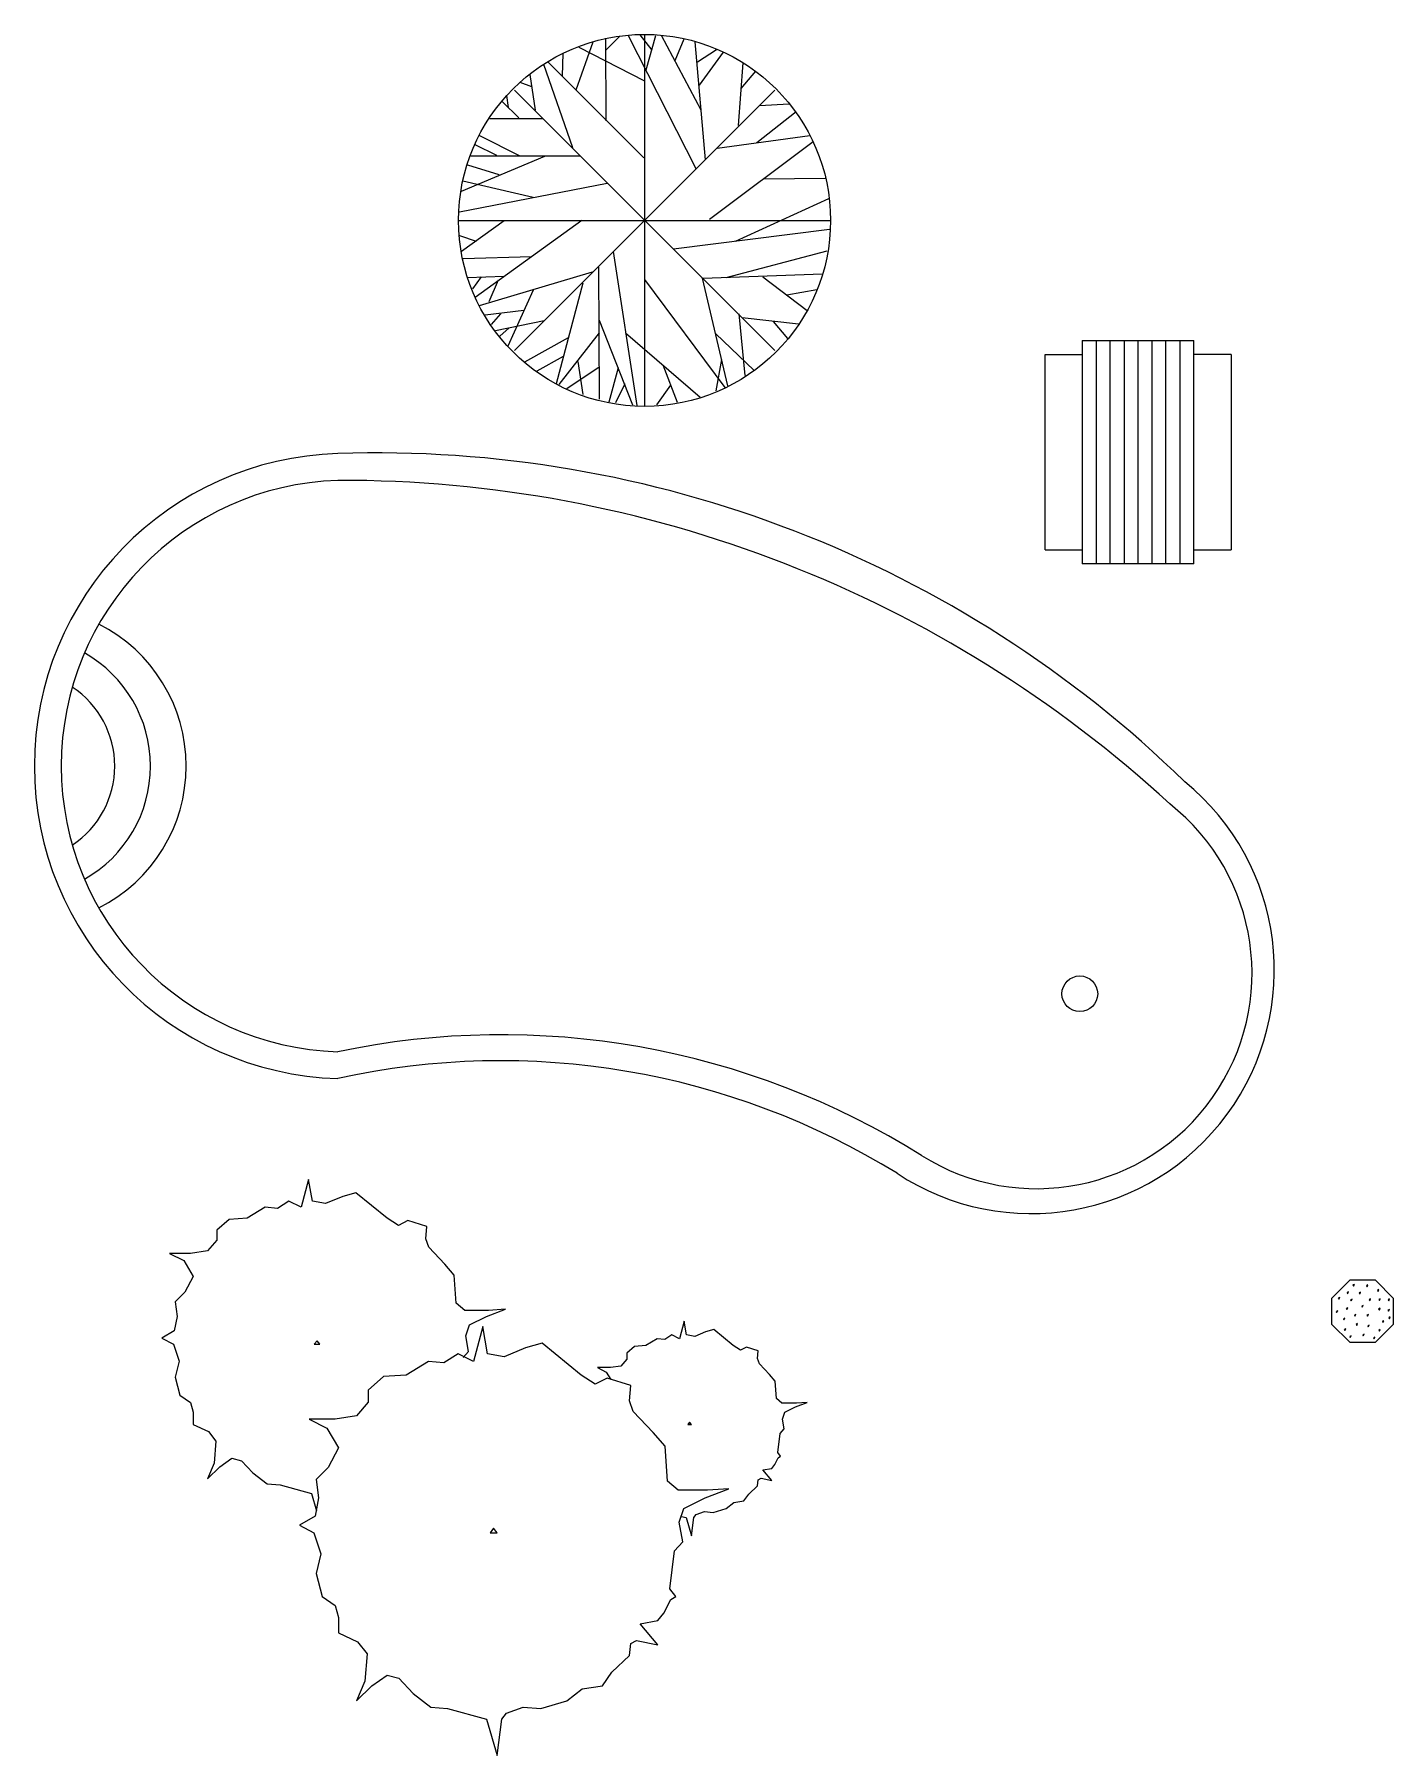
# Model space of a CAD drawing. Header units: metres. Extents: x 247 to 299.9, y 129.8 to 146.
# Drawn here: x 246.97 to 258.11, y 129.76 to 143.86 of the extents above; entities that cross this region are included whole.
import ezdxf

# ---------------------------------------------------------------- set-up
doc = ezdxf.new("R2010")
doc.units = ezdxf.units.M

# ---------------------------------------------------------------- blocks, each defined once
blk = doc.blocks.new('Picnic Table - plan')
for p, q in [((12, 67.5), (12, -4.5)), ((12, 67.5), (48, 67.5)), ((16.5, 67.5), (16.5, -4.5)), ((21, -4.5), (21, 67.5)), ((25.5, 67.5), (25.5, -4.5)), ((30, -4.5), (30, 67.5)), ((34.5, 67.5), (34.5, -4.5)), ((39, -4.5), (39, 67.5)), ((43.5, 67.5), (43.5, -4.5)), ((48, -4.5), (48, 67.5)), ((0, 0), (0, 63)), ((0, 63), (12, 63)), ((60, 63), (48, 63)), ((60, 63), (60, 0)), ((0, 0), (12, 0)), ((48, 0), (60, 0)), ((48, -4.5), (12, -4.5))]:
    blk.add_line(p, q)
blk = doc.blocks.new('Swimming Pool')
blk.add_circle((239.3, 27.34), 5.76)
for centre, radius, start, end in [((2.92, 100.8), 100.84, 91.6606, 268.3394), ((12.41, -171.71), 373.52, 45.7308, 91.9036), ((2.93, 100.8), 92.21, 91.8188, 268.1812), ((1.09, -201.28), 394.24, 47.3291, 90.1586), ((-100.22, 100.8), 51.26, 296.7711, 63.2277), ((-102.42, 100.8), 41.94, 299.5101, 60.5211), ((-102.53, 100.8), 30.53, 303.4315, 56.5415), ((223.57, 34.92), 78.47, 236.5667, 50.8262), ((225.36, 33.96), 69.48, 237.7372, 51.8319), ((52.71, -241.32), 255.45, 57.9507, 101.9089), ((52.53, -237.36), 243.1, 58.2839, 102.4795)]:
    blk.add_arc(centre, radius, start, end)
blk = doc.blocks.new('Tree - deciduous plan')
for p, q in [((-22.0458, 42.0753), (-16.5881, 57.6486)), ((-21.1656, 55.8436), (-0.0388, 45.0094)), ((-12.5388, 54.9406), (-7.9613, 59.4546)), ((-12.3627, 32.1443), (-12.5388, 58.7776)), ((-5.3205, 59.6806), (16.5105, 16.7963)), ((2.426, 54.9406), (-1.4472, 59.9056)), ((0, 59.9996), (0, -60)), ((0.4894, 48.6208), (3.6584, 59.6806)), ((18.2711, 35.5298), (5.419, 59.6806)), ((9.8203, 51.5549), (12.8133, 58.5516)), ((19.6795, 19.5047), (16.3344, 57.6486)), ((-32.6092, 50.4264), (-23.2782, 23.5674)), ((-31.2008, 51.1035), (-0.2149, 20.1818)), ((-26.4472, 46.5894), (-26.2712, 53.8116)), ((17.0387, 51.1035), (23.2006, 55.1666)), ((17.7429, 43.6552), (25.4894, 54.2636)), ((31.6513, 50.8778), (30.2429, 30.5643)), ((-40.1797, 44.558), (-36.4825, 43.2038)), ((-37.0107, 47.0408), (-35.25, 35.5298)), ((31.1232, 42.5267), (35.8767, 48.1693)), ((-43.8768, 36.4326), (-44.405, 40.2696)), ((42, 42), (-42, -42)), ((42, -42), (-42, 42)), ((-45.8134, 38.2383), (-40.5318, 33.0471)), ((36.2288, 25.1474), (48.9049, 35.0784)), ((37.1091, 37.1098), (46.6161, 37.5612)), ((-49.8627, 32.8214), (-32.7853, 32.8214)), ((-54.7923, 24.4702), (-47.75, 21.0847)), ((-53.2078, 27.4044), (-40.1797, 20.859)), ((54.3626, 25.3731), (20.9119, 0.3198)), ((23.3767, 23.3417), (53.3063, 27.4044)), ((-32.2571, 20.6333), (-59.1937, 9.348)), ((-57.081, 17.9248), (-47.0458, 14.7649)), ((-56.0247, 20.859), (-20.8134, 20.859)), ((-59.7219, 2.8025), (-12.0106, 12.0565)), ((-58.6656, 12.7336), (-35.9543, 7.5424)), ((38.5175, 13.4107), (58.2359, 13.6364)), ((29.3626, -6.6771), (59.4682, 7.091)), ((-54.6162, -24.7335), (-20.2853, 0.0941)), ((-60, 0), (60, 0)), ((-59.7219, -4.8714), (-54.2641, -6.6771)), ((-45.2853, -0.1316), (-59.0177, -10.0627)), ((9.2922, -9.1598), (59.6443, -2.8401)), ((-10.074, -10.0627), (-2.5036, -59.7178)), ((26.3697, -18.4138), (58.9401, -9.8369)), ((-58.4895, -12.3197), (-36.4825, -11.6426)), ((-53.2078, -27.442), (-16.7641, -16.6081)), ((-14.8275, -15.0282), (-14.6515, -57.6865)), ((-57.081, -18.4138), (-45.2853, -17.9624)), ((-52.6797, -18.188), (-55.4966, -22.0251)), ((-47.2219, -19.3166), (-50.2148, -26.3135)), ((-19.9331, -20.2194), (-28.5599, -52.721)), ((-0.0388, -19.0909), (25.8415, -53.8495)), ((18.6232, -18.6394), (26.7218, -53.3981)), ((18.7992, -18.6394), (57.3556, -17.2853)), ((38.1654, -18.188), (52.426, -29.0219)), ((-35.9543, -22.4765), (-44.0529, -40.5329)), ((45.9119, -24.0564), (55.595, -22.2508)), ((-38.9472, -29.0219), (-51.4472, -30.6018)), ((-46.5177, -30.1504), (-49.5106, -33.536)), ((-32.4331, -32.4075), (-48.1021, -35.5674)), ((-14.6515, -32.1818), (-3.912, -59.4922)), ((30.419, -30.1504), (32.3556, -50.0125)), ((31.4753, -31.279), (49.6091, -33.3103)), ((41.5105, -32.6332), (46.088, -38.0501)), ((-43.7008, -34.6645), (-46.6937, -37.373)), ((-24.6867, -37.8244), (-38.7712, -45.7241)), ((-14.6515, -36.2445), (-27.6797, -52.9467)), ((-6.2008, -36.2445), (17.919, -57.0094)), ((22.8485, -36.4702), (35.3485, -48.4326)), ((-26.2712, -43.9185), (-34.7219, -48.6583)), ((-14.6515, -47.3041), (-25.0388, -54.3009)), ((-21.5177, -45.4984), (-19.9331, -56.1065)), ((-8.4895, -47.5298), (-11.4825, -58.5893)), ((5.9471, -46.6269), (10.5246, -58.5893)), ((24.7852, -44.8213), (23.0246, -54.978)), ((-6.3768, -52.721), (-9.3698, -58.815)), ((8.4119, -53.1724), (3.8344, -59.4922))]:
    blk.add_line(p, q)
blk.add_circle((0, 0), 60)
blk = doc.blocks.new('Stepping Stone - hexagonal')
for p, q in [((-5.1, 10.07), (-10.96, 4.2)), ((-5.45, 6.27), (-5.95, 6.07)), ((-5.95, 6.07), (-5.79, 5.73)), ((-5.79, 5.73), (-5.45, 6.27)), ((3.2, 10.07), (-5.1, 10.07)), ((-3.56, 8.74), (-4.06, 8.54)), ((-4.06, 8.54), (-3.91, 8.2)), ((-3.91, 8.2), (-3.56, 8.74)), ((-1.57, 6.24), (-2, 5.93)), ((-2, 5.93), (-1.77, 5.63)), ((-1.77, 5.63), (-1.57, 6.24)), ((0.7, 8.56), (0.27, 8.26)), ((0.27, 8.26), (0.5, 7.96)), ((0.5, 7.96), (0.7, 8.56)), ((9.06, 4.2), (3.2, 10.07)), ((4.33, 7.05), (3.9, 6.74)), ((3.9, 6.74), (4.13, 6.45)), ((4.13, 6.45), (4.33, 7.05)), ((-10.96, 4.2), (-10.96, -4.09)), ((-8.97, 0.22), (-9.47, 0.02)), ((-9.47, 0.02), (-9.31, -0.32)), ((-9.31, -0.32), (-8.97, 0.22)), ((-8.31, 4.52), (-8.81, 4.32)), ((-8.81, 4.32), (-8.65, 3.98)), ((-8.65, 3.98), (-8.31, 4.52)), ((-5.72, 1.16), (-6.22, 0.96)), ((-6.22, 0.96), (-6.07, 0.63)), ((-6.07, 0.63), (-5.72, 1.16)), ((-4.32, 3.92), (-4.82, 3.72)), ((-4.82, 3.72), (-4.67, 3.38)), ((-4.67, 3.38), (-4.32, 3.92)), ((-0.72, 1.92), (-1.22, 1.73)), ((-1.22, 1.73), (-1.07, 1.39)), ((-1.07, 1.39), (-0.72, 1.92)), ((1.65, 4.08), (1.22, 3.77)), ((1.22, 3.77), (1.45, 3.48)), ((1.45, 3.48), (1.65, 4.08)), ((4.67, 1.05), (4.23, 0.74)), ((4.23, 0.74), (4.46, 0.44)), ((4.71, 4.1), (4.27, 3.8)), ((4.27, 3.8), (4.5, 3.5)), ((4.46, 0.44), (4.67, 1.05)), ((4.5, 3.5), (4.71, 4.1)), ((7.72, 0.63), (7.23, 0.43)), ((7.23, 0.43), (7.38, 0.09)), ((7.74, 4.01), (7.3, 3.7)), ((7.3, 3.7), (7.53, 3.41)), ((7.38, 0.09), (7.72, 0.63)), ((7.53, 3.41), (7.74, 4.01)), ((9.06, -4.09), (9.06, 4.2)), ((-10.96, -4.09), (-5.1, -9.96)), ((-6.63, -2.22), (-7.13, -2.42)), ((-7.13, -2.42), (-6.97, -2.76)), ((-6.97, -2.76), (-6.63, -2.22)), ((-3.1, -0.96), (-3.6, -1.16)), ((-3.6, -1.16), (-3.44, -1.5)), ((-3.44, -1.5), (-3.1, -0.96)), ((-2.57, -3.91), (-3, -4.22)), ((-3, -4.22), (-2.77, -4.51)), ((-2.77, -4.51), (-2.57, -3.91)), ((0.94, -0.97), (0.45, -1.17)), ((0.45, -1.17), (0.6, -1.51)), ((0.6, -1.51), (0.94, -0.97)), ((1.22, -4.48), (0.72, -4.68)), ((0.72, -4.68), (0.88, -5.02)), ((0.88, -5.02), (1.22, -4.48)), ((3.2, -9.96), (9.06, -4.09)), ((5.96, -2.99), (5.47, -3.18)), ((5.47, -3.18), (5.62, -3.52)), ((5.62, -3.52), (5.96, -2.99)), ((7.94, -1.78), (7.5, -2.09)), ((7.5, -2.09), (7.73, -2.38)), ((7.73, -2.38), (7.94, -1.78)), ((-6.38, -5.59), (-6.87, -5.79)), ((-6.87, -5.79), (-6.72, -6.13)), ((-6.72, -6.13), (-6.38, -5.59)), ((-5.1, -9.96), (3.2, -9.96)), ((-4.59, -7.91), (-5.08, -8.11)), ((-5.08, -8.11), (-4.93, -8.45)), ((-4.93, -8.45), (-4.59, -7.91)), ((-0.41, -7.32), (-0.91, -7.51)), ((-0.91, -7.51), (-0.76, -7.85)), ((-0.76, -7.85), (-0.41, -7.32)), ((2.97, -8.26), (2.54, -8.57)), ((2.54, -8.57), (2.77, -8.86)), ((2.77, -8.86), (2.97, -8.26)), ((4.7, -5.8), (4.26, -6.11)), ((4.26, -6.11), (4.49, -6.4)), ((4.49, -6.4), (4.7, -5.8))]:
    blk.add_line(p, q)
blk = doc.blocks.new('Clump of Trees or Bushes - plan')
for points in [[(-10.993, 56.487), (-9.228, 58.426), (-10.144, 63.512), (-8.923, 67.033), (-3.43, 69.772), (2.673, 72.119), (-2.82, 71.728), (-10.449, 71.728), (-13.195, 74.075), (-13.806, 83.073), (-16.857, 86.594), (-22.045, 92.071), (-22.961, 94.81), (-22.656, 98.722), (-28.759, 100.678), (-31.811, 99.113), (-35.472, 101.461), (-45.543, 109.676), (-49.815, 108.503), (-55.308, 106.155), (-59.58, 106.938), (-60.801, 113.98), (-63.242, 104.982), (-67.209, 106.938), (-70.872, 104.59), (-74.839, 104.982), (-80.637, 101.461), (-86.435, 101.069), (-90.402, 97.548), (-90.402, 94.419), (-93.454, 90.898), (-98.947, 90.115), (-105.66, 90.115), (-101.083, 87.768), (-98.031, 82.682), (-100.778, 77.596), (-103.829, 74.466), (-103.219, 69.772), (-104.134, 65.077), (-108.102, 62.73), (-104.439, 60.774), (-102.609, 55.297), (-103.829, 50.211), (-102.303, 44.342), (-98.947, 41.995), (-98.031, 38.865), (-98.031, 34.953), (-93.148, 32.606), (-90.707, 29.476), (-91.317, 22.434), (-93.454, 17.348), (-89.487, 21.26), (-85.519, 23.999), (-82.468, 23.216), (-78.806, 19.304), (-74.228, 15.783), (-69.956, 15.392), (-59.886, 12.653), (-58.254, 7.074)], [(59.448, 5.262), (60.936, 4.858), (62.652, -1.011), (63.415, 4.858), (64.178, 5.836), (66.848, 6.814), (69.709, 6.569), (73.905, 7.792), (76.385, 9.748), (79.627, 10.237), (81.153, 12.438), (84.014, 15.127), (84.205, 17.084), (85.158, 17.573), (88.591, 16.839), (85.73, 20.262), (88.591, 20.751), (89.545, 21.974), (90.689, 24.174), (91.452, 24.663), (90.499, 25.886), (91.261, 31.999), (92.596, 33.466), (92.024, 36.645), (92.787, 38.845), (96.22, 40.557), (100.035, 42.024), (96.602, 41.779), (91.834, 41.779), (90.117, 43.246), (89.736, 48.871), (87.828, 51.071), (84.586, 54.494), (84.014, 56.206), (84.205, 58.651), (80.39, 59.873), (78.483, 58.895), (76.194, 60.362), (69.9, 65.497), (67.23, 64.764), (63.797, 63.297), (61.126, 63.786), (60.364, 68.187), (58.838, 62.563), (56.358, 63.786), (54.07, 62.319), (51.59, 62.563), (47.966, 60.362), (44.343, 60.118), (41.863, 57.917), (41.863, 55.961), (39.956, 53.761), (36.523, 53.272), (32.327, 53.272), (35.187, 51.805), (36.641, 49.381)]]:
    blk.add_lwpolyline(points)
for points in [[(-4.577, 66.508), (-7.629, 55.261), (-12.588, 57.706), (-17.166, 54.772), (-22.125, 55.261), (-29.372, 50.86), (-36.62, 50.371), (-41.579, 45.969), (-41.579, 42.057), (-45.393, 37.656), (-52.259, 36.678), (-60.651, 36.678), (-54.93, 33.743), (-51.115, 27.386), (-54.548, 21.029), (-58.363, 17.116), (-57.6, 11.248), (-58.744, 5.38), (-63.703, 2.446), (-59.126, 0), (-56.837, -6.846), (-58.363, -13.203), (-56.455, -20.539), (-52.259, -23.473), (-51.115, -27.385), (-51.115, -32.275), (-45.012, -35.21), (-41.96, -39.122), (-42.723, -47.924), (-45.393, -54.282), (-40.434, -49.391), (-35.475, -45.968), (-31.661, -46.946), (-27.083, -51.837), (-21.362, -56.238), (-16.021, -56.727), (-3.433, -60.15), (0, -71.887), (1.526, -60.15), (3.052, -58.194), (8.392, -56.238), (14.114, -56.727), (22.506, -54.282), (27.465, -50.369), (33.949, -49.391), (37.001, -44.99), (42.723, -39.611), (43.104, -35.699), (45.012, -34.721), (51.878, -36.188), (46.156, -29.341), (51.878, -28.363), (53.785, -25.918), (56.074, -21.517), (57.6, -20.539), (55.692, -18.094), (57.218, -5.868), (59.888, -2.934), (58.744, 3.424), (60.27, 7.825), (67.136, 11.248), (74.765, 14.182), (67.899, 13.693), (58.363, 13.693), (54.93, 16.627), (54.167, 27.875), (50.352, 32.276), (43.867, 39.123), (42.723, 42.546), (43.104, 47.436), (35.475, 49.882), (31.661, 47.925), (27.083, 50.86), (14.495, 61.129), (9.155, 59.662), (2.289, 56.728), (-3.052, 57.706)], [(-58.055, 61.947), (-58.97, 60.774), (-57.139, 60.774)], [(62.08, 35.667), (61.508, 34.933), (62.652, 34.933)], [(-1.144, 1.468), (-2.289, 0), (0, 0)]]:
    blk.add_lwpolyline(points, close=True)

msp = doc.modelspace()

# ---------------------------------------------------------------- block references
at = {"xscale": 0.0254, "yscale": 0.0254, "zscale": 0.0254}
for name, p in [('Tree - deciduous plan', (251.969, 142.335)), ('Picnic Table - plan', (255.25, 139.636)), ('Swimming Pool', (249.457, 135.304)), ('Clump of Trees or Bushes - plan', (250.761, 131.583)), ('Stepping Stone - hexagonal', (257.876, 133.396))]:
    msp.add_blockref(name, p, dxfattribs=at)

doc.saveas('drawing.dxf')
